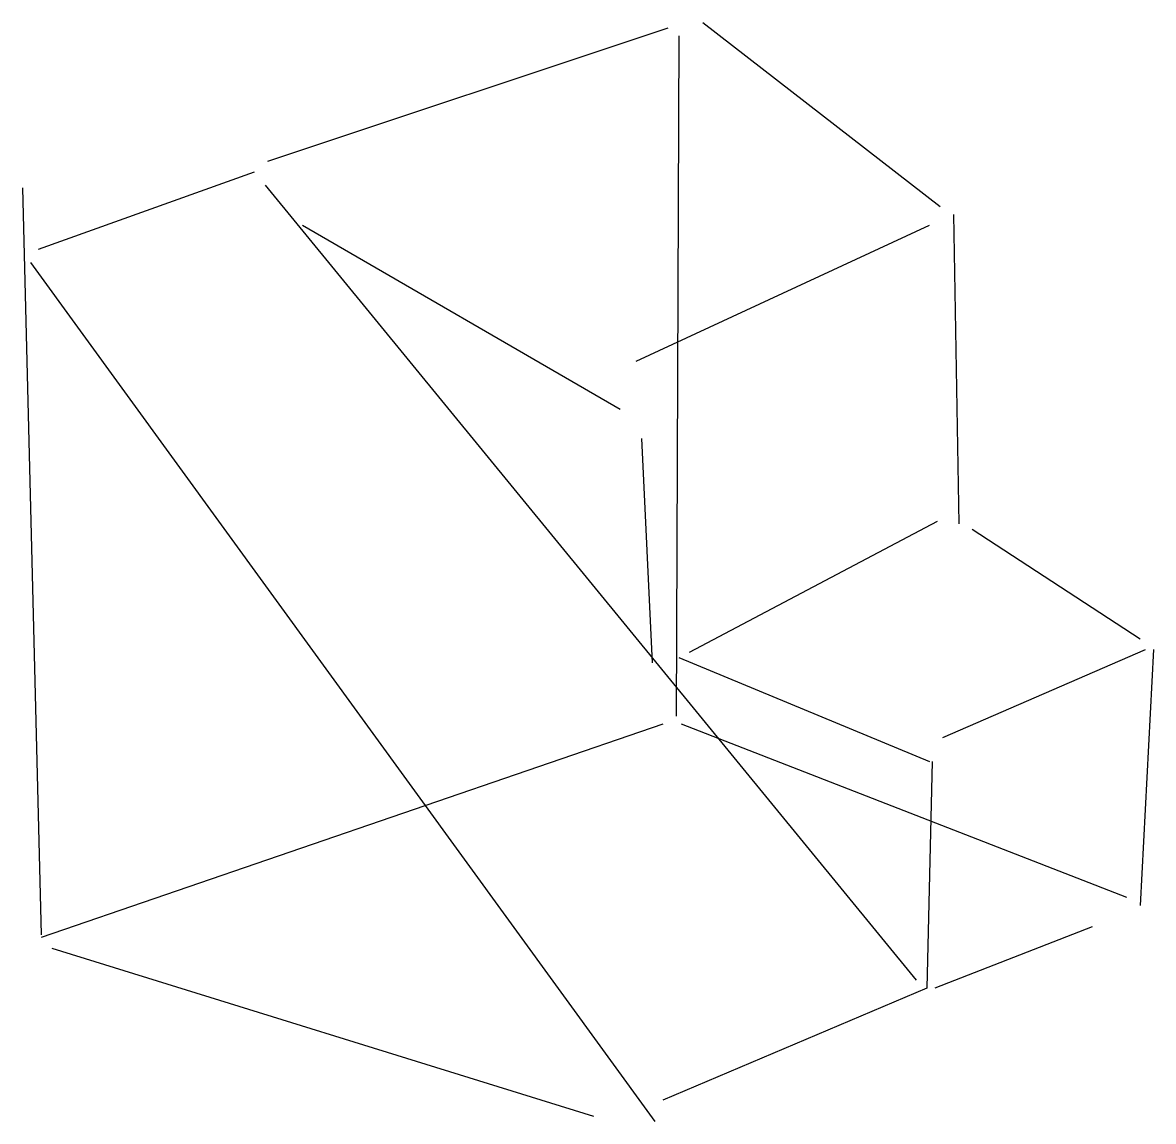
# Model space of a CAD drawing. Header units: metres. Extents: x -100 to 86, y 123 to 304.
import ezdxf

# ---------------------------------------------------------------- set-up
doc = ezdxf.new("R2010")
doc.units = ezdxf.units.M

msp = doc.modelspace()

# ---------------------------------------------------------------- linework, layer by layer
at = {"color": 0, "linetype": 'CONTINUOUS'}
for p, q in [((11.624054, 303.687539), (50.663328, 273.421136)), ((-59.874842, 280.878076), (5.921688, 302.810252)), ((7.676262, 301.494322), (7.237618, 189.640221)), ((-97.598186, 266.402839), (-62.06806, 279.123502)), ((-100.230047, 276.49164), (-97.159543, 153.671451)), ((-60.313486, 276.930284), (46.715536, 146.214511)), ((52.856546, 272.105205), (53.733833, 221.222555)), ((-54.172476, 270.350631), (-1.973896, 240.084227)), ((0.657965, 247.979811), (48.908754, 270.350631)), ((-98.914117, 264.209621), (3.72847, 122.966404)), ((1.535252, 235.259148), (3.289826, 198.413091)), ((9.430836, 200.167666), (50.224685, 221.661199)), ((55.92705, 220.345268), (83.561593, 202.360883)), ((7.676262, 199.290379), (48.908754, 182.183281)), ((51.101972, 186.131073), (84.43888, 200.606309)), ((85.754811, 200.606309), (83.561593, 158.49653)), ((5.044401, 188.32429), (-97.159543, 153.232808)), ((81.368375, 159.812461), (8.114905, 188.32429)), ((49.347397, 182.183281), (48.47011, 144.89858)), ((75.666009, 154.987382), (49.786041, 144.89858)), ((-95.404968, 151.478233), (-6.360331, 123.843691)), ((48.47011, 144.89858), (5.044401, 126.475552))]:
    msp.add_line(p, q, dxfattribs=at)

doc.saveas('drawing.dxf')
